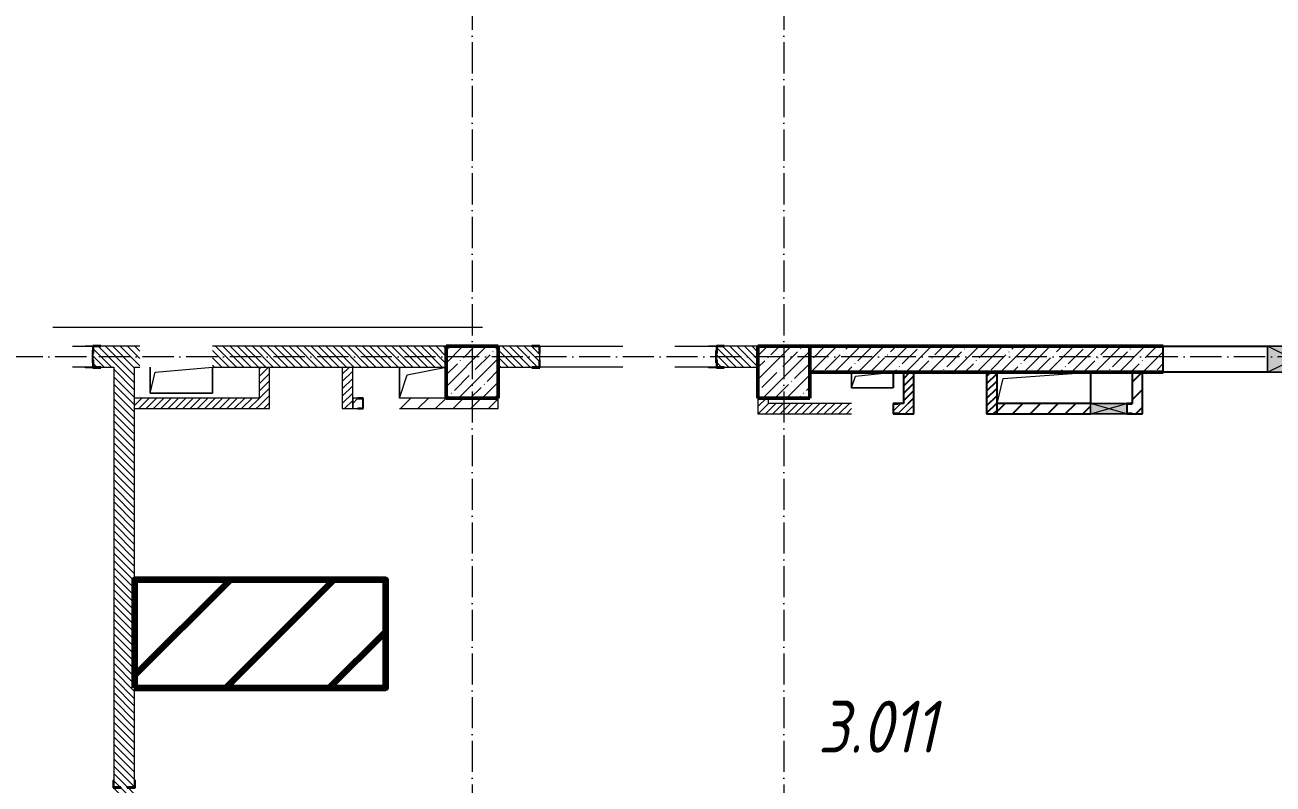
# Model space of a CAD drawing. Header units: millimetres. Extents: x -401725 to 250493, y 305116 to 802890.
# Drawn here: x 174075 to 186085, y 517984 to 525289 of the extents above; entities that cross this region are included whole.
import ezdxf

# ---------------------------------------------------------------- set-up
doc = ezdxf.new("R2010")
doc.units = ezdxf.units.MM
doc.linetypes.add('50_200_ШТРИХ_1Т_ш5_п1_п1_', pattern=[700, 500, -100, 0, -100])
for name, color, linetype, lineweight in [('20.4) Замена ПВХ плитка', 90, 'Continuous', 90), ('A-DETL-GENF-OTLN', 7, 'Continuous', 9), ('A-DETL-GENF-OTLN-2', 7, 'Continuous', 5), ('A-FLOR-____-OTLN', 7, 'Continuous', 9), ('A-GENM-____-MCUT', 7, 'Continuous', 25), ('A-GENM-____-OTLN', 7, 'Continuous', 9), ('A-GENM-____-OTLN-1', 7, 'Continuous', 25), ('A-GLAZ-____-OTLN', 7, 'Continuous', 9), ('A-WALL-____-MCUT', 7, 'Continuous', 13), ('A-WALL-____-MCUT-2', 7, 'Continuous', 50), ('A-WALL-____-PATT-1', 7, 'Continuous', 9), ('A-WALL-FNSH-MCUT-1', 7, 'Continuous', 9), ('I-WALL-____-OTLN', 7, 'Continuous', 9), ('S-COLS-____-MCUT', 7, 'Continuous', 50), ('S-COLS-____-OTLN', 7, 'Continuous', 9), ('S-GRID-____-OTLN-1', 7, '50_200_ШТРИХ_1Т_ш5_п1_п1_', 9), ('Марки помещений', 7, 'Continuous', 9)]:
    doc.layers.add(name, color=color, linetype=linetype, lineweight=lineweight)
doc.layers.add('A-DETL-GENF-OTLN-3', color=9, linetype='Continuous', lineweight=9, true_color=0x808080)
doc.layers.add('A-GLAZ-____-OTLN-1', color=7, linetype='Continuous', lineweight=9, true_color=0xc0c0c0)
doc.styles.add('ISOCPEUR_I_2', font='isocpeui.ttf', dxfattribs={"width": 0.85, "height": 2.3})
pattern_1 = [(135, (142429.057, 459015.94), (-35.35534, -35.35534), [])]
pattern_2 = [(45, (142429.057, 459015.94), (-35.35534, 35.35534), [])]
pattern_3 = [(45, (142429.06, 459015.94), (-84.85281, 84.85281), [])]

# ---------------------------------------------------------------- blocks, each defined once
blk = doc.blocks.new('BSC_Колонна _Прямоугольная - 500х500-V15-АР1_План отверстий 3 этажа в осях 1-64_Ю-ЯЯ')
at = {"layer": 'S-COLS-____-OTLN'}
h = blk.add_hatch(dxfattribs=at)
h.set_pattern_fill('FP_22', color=256, style=0, pattern_type=2)
h.set_pattern_definition([(45, (-35950, -62931.04), (-114.04925, 114.04925), []), (45, (-35835.95, -62931.04), (-114.04925, 114.04925), [201.613, -40.323, 3.353, -36.97])])
h.paths.add_polyline_path([(-250, -250), (250, -250), (250, 250), (-250, 250)], flags=0)
at = {"layer": 'S-COLS-____-MCUT'}
for p, q in [((250, 250), (-250, 250)), ((-250, 250), (-250, -250)), ((250, -250), (250, 250)), ((-250, -250), (250, -250))]:
    blk.add_line(p, q, dxfattribs=at)
blk = doc.blocks.new('BSC_Колонна _Прямоугольная - 500х500-V45-АР1_План отверстий 3 этажа в осях 1-64_Ю-ЯЯ')
at = {"layer": 'S-COLS-____-OTLN'}
h = blk.add_hatch(dxfattribs=at)
h.set_pattern_fill('FP_53', color=256, style=0, pattern_type=2)
h.set_pattern_definition([(45, (-38950, -62931.04), (-114.04925, 114.04925), []), (45, (-38835.95, -62931.04), (-114.04925, 114.04925), [201.613, -40.323, 3.353, -36.97])])
h.paths.add_polyline_path([(-250, -250), (250, -250), (250, 250), (-250, 250)], flags=0)
at = {"layer": 'S-COLS-____-MCUT'}
for p, q in [((250, 250), (-250, 250)), ((-250, 250), (-250, -250)), ((250, -250), (250, 250)), ((-250, -250), (250, -250))]:
    blk.add_line(p, q, dxfattribs=at)
blk = doc.blocks.new('Фахверк_СКБ_Уголок - 200_3960-28268576-АР1_План отверстий 3 этажа в осях 1-64_Ю-ЯЯ')
at = {"layer": 'A-GENM-____-MCUT'}
for p, q in [((200, 156), (125, 156)), ((125, 156), (125, 81)), ((131, 81), (131, 150)), ((131, 150), (200, 150)), ((200, 150), (200, 156)), ((125, 81), (131, 81)), ((131, 19), (125, 19)), ((125, 19), (125, -56)), ((131, -50), (131, 19)), ((125, -56), (200, -56)), ((200, -50), (131, -50)), ((200, -56), (200, -50))]:
    blk.add_line(p, q, dxfattribs=at)
blk = doc.blocks.new('154_Стойка_СКБ_Уголок - СМ-2480_200-28346303-АР1_План отверстий 3 этажа в осях 1-64_Ю-ЯЯ')
at = {"layer": 'A-GENM-____-MCUT'}
for p, q in [((125, 156), (125, 81)), ((200, 156), (125, 156)), ((131, 81), (131, 150)), ((131, 150), (200, 150)), ((200, 150), (200, 156)), ((125, 81), (131, 81)), ((131, 19), (125, 19)), ((125, 19), (125, -56)), ((131, -50), (131, 19)), ((125, -56), (200, -56)), ((200, -50), (131, -50)), ((200, -56), (200, -50))]:
    blk.add_line(p, q, dxfattribs=at)
blk = doc.blocks.new('Стойка_Влож_Полоса боковая - Полоса-V164-АР1_План отверстий 3 этажа в осях 1-64_Ю-ЯЯ')
at = {"layer": 'A-GENM-____-OTLN'}
for p, q in [((-5, 60), (0, 60)), ((-5, -60), (-5, 60)), ((0, 31), (0, -31)), ((0, -60), (-5, -60))]:
    blk.add_line(p, q, dxfattribs=at)
blk = doc.blocks.new('Стойка_Влож_Уголок_Опорный - Уголок-28213941-АР1_План отверстий 3 этажа в осях 1-64_Ю-ЯЯ')
at = {"layer": 'A-GENM-____-OTLN'}
for p, q in [((-212, -6), (-212, 0)), ((0, 0), (0, -6)), ((-212, -75), (-212, -6)), ((-212, -6), (-206, -6)), ((-212, -75), (-206, -75)), ((-6, -6), (0, -6)), ((-6, -75), (0, -75)), ((0, -6), (0, -75))]:
    blk.add_line(p, q, dxfattribs=at)
blk = doc.blocks.new('Фахверк_СКБ_Уголок - 200_3960-28339211-АР1_План отверстий 3 этажа в осях 1-64_Ю-ЯЯ')
at = {"layer": 'A-GENM-____-MCUT'}
for p, q in [((125, 156), (50, 156)), ((50, 156), (50, 150)), ((50, 150), (119, 150)), ((119, 150), (119, 81)), ((125, 81), (125, 156)), ((119, 81), (125, 81)), ((125, 19), (119, 19)), ((119, 19), (119, -50)), ((125, -56), (125, 19)), ((119, -50), (50, -50)), ((50, -50), (50, -56)), ((50, -56), (125, -56))]:
    blk.add_line(p, q, dxfattribs=at)
blk = doc.blocks.new('154_Фахверк_СКБ_Швеллер - Тип_100_3960-28331862-АР1_План отверстий 3 этажа в осях 1-64_Ю-ЯЯ')
at = {"layer": 'A-GENM-____-MCUT'}
for p, q in [((175, 50), (125, 50)), ((125, 50), (125, -50)), ((128, 47), (175, 47)), ((128, -47), (128, 47)), ((175, 47), (175, 50)), ((125, -50), (175, -50)), ((175, -47), (128, -47)), ((175, -50), (175, -47))]:
    blk.add_line(p, q, dxfattribs=at)
blk = doc.blocks.new('AR_Отверстие прямоугольное _в плите_ - AR_Отверстие прямоугольное _в плите_-30459225-АР1_План отверстий 3 этажа в осях 1-64_Ю-ЯЯ')
at = {"layer": 'A-GENM-____-OTLN'}
for p, q in [((-200, 75), (-200, -75)), ((-200, -75), (-163, 37)), ((-163, 37), (200, 75)), ((200, -75), (200, 75)), ((-200, -75), (200, -75))]:
    blk.add_line(p, q, dxfattribs=at)
blk = doc.blocks.new('AR_Отверстие прямоугольное _в плите_ - AR_Отверстие прямоугольное _в плите_-30459255-АР1_План отверстий 3 этажа в осях 1-64_Ю-ЯЯ')
at = {"layer": 'A-GENM-____-OTLN'}
for p, q in [((-300, 125), (-300, -125)), ((-250, 75), (300, 125)), ((300, -125), (300, 125)), ((-300, -125), (-250, 75)), ((-300, -125), (300, -125))]:
    blk.add_line(p, q, dxfattribs=at)
blk = doc.blocks.new('AR_Отверстие прямоугольное _в плите_ - AR_Отверстие прямоугольное _в плите_-V198-АР1_План отверстий 3 этажа в осях 1-64_Ю-ЯЯ')
at = {"layer": 'A-GENM-____-OTLN'}
for p, q in [((-225, 150), (-225, -150)), ((-150, 75), (225, 150)), ((-225, -150), (-150, 75))]:
    blk.add_line(p, q, dxfattribs=at)
blk = doc.blocks.new('AR_Отверстие прямоугольное _в плите_ - AR_Отверстие прямоугольное _в плите_-V199-АР1_План отверстий 3 этажа в осях 1-64_Ю-ЯЯ')
at = {"layer": 'A-GENM-____-OTLN'}
for p, q in [((-390, 90), (450, 150)), ((450, -150), (450, 150)), ((-450, -150), (-390, 90))]:
    blk.add_line(p, q, dxfattribs=at)
blk = doc.blocks.new('AR_Отверстие прямоугольное _в стене__БезПР - AR_Отверстие прямоугольное _в стене__БезПР-30512450-АР1_План отверстий 3 этажа в осях 1-64_Ю-ЯЯ')
at = {"layer": 'A-GLAZ-____-OTLN-1'}
blk.add_hatch(color=256, dxfattribs=at).paths.add_polyline_path([(-250, 125), (-250, -125), (250, -125), (250, 125)], flags=0)
at = {"layer": 'A-DETL-GENF-OTLN'}
for p, q in [((-250, -125), (-250, 125)), ((-250, 125), (250, 125)), ((250, 125), (-250, -125)), ((-250, 125), (250, -125)), ((250, 125), (-250, 125)), ((-250, 125), (-250, -125)), ((250, 125), (250, -125)), ((250, -125), (250, 125)), ((250, -125), (-250, -125)), ((-250, -125), (250, -125))]:
    blk.add_line(p, q, dxfattribs=at)
at = {"layer": 'A-GLAZ-____-OTLN'}
blk.add_line((250, 125), (-250, 125), dxfattribs=at)
blk = doc.blocks.new('AR_Отверстие прямоугольное _в стене_ - AR_Отверстие прямоугольное _в стене__ОВ-36925070-АР1_План отверстий 3 этажа в осях 1-64_Ю-ЯЯ')
at = {"layer": 'A-GLAZ-____-OTLN'}
blk.add_hatch(color=256, dxfattribs=at).paths.add_polyline_path([(-175, 50), (-175, -50), (175, -50), (175, 50)], flags=0)
at = {"layer": 'A-DETL-GENF-OTLN'}
for p, q in [((-175, 50), (175, 50)), ((175, 50), (-175, -50)), ((-175, 50), (175, -50)), ((175, 50), (-175, 50)), ((175, 50), (175, -50)), ((175, -50), (175, 50)), ((175, -50), (-175, -50)), ((-175, -50), (175, -50))]:
    blk.add_line(p, q, dxfattribs=at)
blk = doc.blocks.new('154_Фахверк_СКБ_Швеллер - Тип_100_3960_зеркало-36793856-АР1_План отверстий 3 этажа в осях 1-64_Ю-ЯЯ')
at = {"layer": 'A-GENM-____-MCUT'}
for p, q in [((175, 50), (125, 50)), ((125, 50), (125, -50)), ((128, 47), (175, 47)), ((128, -47), (128, 47)), ((175, 47), (175, 50)), ((125, -50), (175, -50)), ((175, -47), (128, -47)), ((175, -50), (175, -47))]:
    blk.add_line(p, q, dxfattribs=at)
blk = doc.blocks.new('DET_L_Имитация разреза_ISO2-5 - Низ-29858842-АР1_План отверстий 3 этажа в осях 1-64_Ю-ЯЯ')
at = {"layer": 'A-DETL-GENF-OTLN-3'}
blk.add_line((143, 0), (4276, 0), dxfattribs=at)

msp = doc.modelspace()

# ---------------------------------------------------------------- hatches: boundary and pattern name
h = msp.add_hatch()
h.set_pattern_fill('FP_8', color=256, style=0, pattern_type=2)
h.set_pattern_definition(pattern_2)
h.paths.add_polyline_path([(182629.0567, 521646.983), (182629.0567, 521946.983), (182529.0567, 521946.983), (182529.0567, 521646.983)], flags=0)
h = msp.add_hatch()
h.set_pattern_fill('FP_8', color=256, style=0, pattern_type=2)
h.set_pattern_definition(pattern_2)
h.paths.add_polyline_path([(183429.0567, 521546.983), (183429.0567, 521946.983), (183329.0567, 521946.983), (183329.0567, 521546.983)], flags=0)
h = msp.add_hatch()
h.set_pattern_fill('FP_7', color=256, style=0, pattern_type=2)
h.set_pattern_definition(pattern_3)
h.paths.add_polyline_path([(184829.0567, 521646.983), (184829.0567, 521946.983), (184729.0567, 521946.983), (184729.0567, 521646.983)], flags=0)
h = msp.add_hatch()
h.set_pattern_fill('FP_7', color=256, style=0, pattern_type=2)
h.set_pattern_definition(pattern_3)
h.paths.add_polyline_path([(184329.0567, 521546.983), (184329.0567, 521646.983), (183429.0567, 521646.983), (183429.0567, 521546.983)], flags=0)
h.paths.add_polyline_path([(184729.0567, 521546.983), (184829.0567, 521546.983), (184829.0567, 521646.983), (184729.0567, 521646.983), (184729.0567, 521643.983), (184682.0567, 521643.3676), (184682.0567, 521549.983), (184729.0567, 521549.983)], flags=0)
at = {"layer": '20.4) Замена ПВХ плитка'}
h = msp.add_hatch(dxfattribs=at)
h.set_pattern_fill('ANSI31', color=256, scale=222)
h.paths.add_polyline_path([(175129.0567, 518909.2615), (177547.4186, 518909.2615), (177547.4186, 519950.4617), (175129.0567, 519950.4617)])
h.paths.add_polyline_path([(4708.3366, 462008.7469), (6404.5747, 462008.7469), (6404.5747, 462809.9682), (4708.3366, 462809.9682)])
h.paths.add_polyline_path([(35108.3366, 461264.4739), (37254.5981, 461264.4739), (37254.5981, 462490.6694), (35108.3366, 462490.6694)])
at = {"layer": 'A-WALL-____-PATT-1'}
h = msp.add_hatch(dxfattribs=at)
h.set_pattern_fill('FP_9', color=256, style=0, pattern_type=2)
h.set_pattern_definition(pattern_1)
h.paths.add_polyline_path([(178129.0567, 521996.983), (178129.0567, 522196.983), (175879.0567, 522196.983), (175879.0567, 521996.983), (177764.3165, 521996.983)], flags=0)
h.paths.add_polyline_path([(174735.0567, 521996.983), (175179.0567, 521996.983), (175179.0567, 522196.983), (174735.0567, 522196.983), (174735.0567, 522127.983), (174729.0567, 522127.983), (174729.0567, 522065.983), (174735.0567, 522065.983), (174735.0567, 522036.983)], flags=0)
h.paths.add_polyline_path([(172954.0567, 521996.983), (173023.0567, 521996.983), (173023.0567, 522065.983), (173029.0567, 522065.983), (173029.0567, 522127.983), (173023.0567, 522127.983), (173023.0567, 522196.983), (172629.0567, 522196.983), (172629.0567, 521996.983)], flags=0)
h = msp.add_hatch(dxfattribs=at)
h.set_pattern_fill('FP_9', color=256, style=0, pattern_type=2)
h.set_pattern_definition(pattern_1)
h.paths.add_polyline_path([(178954.0567, 521996.983), (179023.0567, 521996.983), (179023.0567, 522065.983), (179029.0567, 522065.983), (179029.0567, 522127.983), (179023.0567, 522127.983), (179023.0567, 522196.983), (178629.0567, 522196.983), (178629.0567, 521996.983), (178823.0567, 521996.983)], flags=0)
h.paths.add_polyline_path([(180735.0567, 521996.983), (181129.0567, 521996.983), (181129.0567, 522196.983), (180735.0567, 522196.983), (180735.0567, 522127.983), (180729.0567, 522127.983), (180729.0567, 522065.983), (180735.0567, 522065.983), (180735.0567, 522036.983)], flags=0)
h = msp.add_hatch(dxfattribs=at)
h.set_pattern_fill('FP_12', color=256, style=0, pattern_type=2)
h.set_pattern_definition([(45, (142429.06, 459015.94), (-114.04925, 114.04925), []), (45, (142543.1, 459015.94), (-114.04925, 114.04925), [201.612, -40.322, 3.353, -36.97])])
h.paths.add_polyline_path([(187129.0567, 521946.983), (187129.0567, 522196.983), (186729.0567, 522196.983), (186729.0567, 521946.983)], flags=0)
h.paths.add_polyline_path([(184834.1737, 521946.983), (185029.0567, 521946.983), (185029.0567, 522196.983), (181629.0567, 522196.983), (181629.0567, 521946.983), (183066.7094, 521946.983)], flags=0)
h = msp.add_hatch(dxfattribs=at)
h.set_pattern_fill('FP_9', color=256, style=0, pattern_type=2)
h.set_pattern_definition(pattern_1)
h.paths.add_polyline_path([(175129.0567, 514446.983), (175129.0567, 517946.983), (175060.0567, 517946.983), (175060.0567, 517952.983), (175129.0567, 517952.983), (175129.0567, 521996.983), (174929.0567, 521996.983), (174929.0567, 517952.983), (174998.0567, 517952.983), (174998.0567, 517946.983), (174929.0567, 517946.983), (174929.0567, 514446.983), (175113.1201, 514446.983)], flags=0)
h = msp.add_hatch(dxfattribs=at)
h.set_pattern_fill('FP_8', color=256, style=0, pattern_type=2)
h.set_pattern_definition(pattern_2)
h.paths.add_polyline_path([(176429.0567, 521596.983), (176429.0567, 521996.983), (176329.0567, 521996.983), (176329.0567, 521596.983)], flags=0)
h = msp.add_hatch(dxfattribs=at)
h.set_pattern_fill('FP_8', color=256, style=0, pattern_type=2)
h.set_pattern_definition(pattern_2)
h.paths.add_polyline_path([(177229.0567, 521596.983), (177229.0567, 521996.983), (177129.0567, 521996.983), (177129.0567, 521596.983)], flags=0)
h = msp.add_hatch(dxfattribs=at)
h.set_pattern_fill('FP_8', color=256, style=0, pattern_type=2)
h.set_pattern_definition(pattern_2)
h.paths.add_polyline_path([(175129.0567, 521596.983), (176329.0567, 521596.983), (176329.0567, 521696.983), (175129.0567, 521696.983)], flags=0)
h = msp.add_hatch(dxfattribs=at)
h.set_pattern_fill('FP_7', color=256, style=0, pattern_type=2)
h.set_pattern_definition(pattern_3)
h.paths.add_polyline_path([(177279.0567, 521596.983), (177279.0567, 521599.983), (177326.0567, 521599.983), (177326.0567, 521693.983), (177279.0567, 521693.983), (177279.0567, 521696.983), (177229.0567, 521696.983), (177229.0567, 521596.983)], flags=0)
h.paths.add_polyline_path([(178629.0567, 521596.983), (178629.0567, 521696.983), (177679.0567, 521696.983), (177679.0567, 521596.983), (178129.0567, 521596.983)], flags=0)
h = msp.add_hatch(dxfattribs=at)
h.set_pattern_fill('FP_8', color=256, style=0, pattern_type=2)
h.set_pattern_definition(pattern_2)
h.paths.add_polyline_path([(181229.0567, 521546.983), (181229.0567, 521696.983), (181129.0567, 521696.983), (181129.0567, 521546.983)], flags=0)
h = msp.add_hatch(dxfattribs=at)
h.set_pattern_fill('FP_8', color=256, style=0, pattern_type=2)
h.set_pattern_definition(pattern_2)
h.paths.add_polyline_path([(182629.0567, 521546.983), (182629.0567, 521646.983), (182479.0567, 521646.983), (182479.0567, 521643.983), (182432.0567, 521643.983), (182432.0567, 521549.983), (182479.0567, 521549.983), (182479.0567, 521546.983)], flags=0)
h.paths.add_polyline_path([(181299.2451, 521546.983), (182029.0567, 521546.983), (182029.0567, 521646.983), (181229.0567, 521646.983), (181229.0567, 521546.983)], flags=0)

# ---------------------------------------------------------------- linework, layer by layer
for p, q in [((185029.0567, 521946.983), (185029.0567, 522196.983)), ((185029.0567, 522196.983), (186031.5064, 522196.983)), ((182429.0567, 521946.983), (182429.0567, 521796.983)), ((182529.0567, 521946.983), (182529.0567, 521646.983)), ((182629.0567, 521546.983), (182629.0567, 521946.983)), ((183329.0567, 521946.983), (183329.0567, 521546.983)), ((183429.0567, 521546.983), (183429.0567, 521946.983)), ((184329.0567, 521946.983), (184329.0567, 521646.983)), ((184729.0567, 521946.983), (184729.0567, 521646.983)), ((184829.0567, 521546.983), (184829.0567, 521946.983)), ((186031.5064, 521946.983), (185029.0567, 521946.983)), ((182529.0567, 521646.983), (182479.0567, 521646.983)), ((184329.0567, 521646.983), (183429.0567, 521646.983)), ((182479.0567, 521546.983), (182629.0567, 521546.983)), ((183329.0567, 521546.983), (184329.0567, 521546.983)), ((184729.0567, 521546.983), (184829.0567, 521546.983))]:
    msp.add_line(p, q)
at = {"layer": '20.4) Замена ПВХ плитка'}
msp.add_lwpolyline([(175129.0567, 518909.2615), (177547.4186, 518909.2615), (177547.4186, 519950.4617), (175129.0567, 519950.4617)], close=True, dxfattribs=at)
at = {"layer": 'A-FLOR-____-OTLN'}
for p, q in [((175279.0567, 521746.983), (175279.0567, 521996.983)), ((175879.0567, 521996.983), (175879.0567, 521746.983)), ((177679.0567, 521696.983), (177679.0567, 521996.983)), ((182029.0567, 521796.983), (182029.0567, 521946.983)), ((175879.0567, 521746.983), (175279.0567, 521746.983)), ((182429.0567, 521796.983), (182029.0567, 521796.983))]:
    msp.add_line(p, q, dxfattribs=at)
at = {"layer": 'A-WALL-____-MCUT'}
for p, q in [((175179.0567, 522196.983), (174804.0567, 522196.983)), ((178129.0567, 522196.983), (175879.0567, 522196.983)), ((178954.0567, 522196.983), (178629.0567, 522196.983)), ((179029.0567, 522065.983), (179029.0567, 522127.983)), ((181129.0567, 522196.983), (180804.0567, 522196.983)), ((174804.0567, 521996.983), (174929.0567, 521996.983)), ((174929.0567, 521996.983), (174929.0567, 518021.983)), ((175129.0567, 518021.983), (175129.0567, 521996.983)), ((175129.0567, 521996.983), (175179.0567, 521996.983)), ((175879.0567, 521996.983), (178129.0567, 521996.983)), ((178629.0567, 521996.983), (178954.0567, 521996.983)), ((180804.0567, 521996.983), (181129.0567, 521996.983))]:
    msp.add_line(p, q, dxfattribs=at)
at = {"layer": 'A-WALL-____-MCUT-2'}
for p, q in [((185029.0567, 522196.983), (181629.0567, 522196.983)), ((181629.0567, 521946.983), (185029.0567, 521946.983))]:
    msp.add_line(p, q, dxfattribs=at)
at = {"layer": 'A-WALL-FNSH-MCUT-1'}
for p, q in [((176329.0567, 521996.983), (176329.0567, 521696.983)), ((176429.0567, 521596.983), (176429.0567, 521996.983)), ((177129.0567, 521996.983), (177129.0567, 521596.983)), ((177229.0567, 521596.983), (177229.0567, 521996.983)), ((176329.0567, 521696.983), (175129.0567, 521696.983)), ((177279.0567, 521696.983), (177229.0567, 521696.983)), ((177229.0567, 521696.983), (177229.0567, 521596.983)), ((178129.0567, 521696.983), (177679.0567, 521696.983)), ((178629.0567, 521596.983), (178629.0567, 521696.983)), ((181129.0567, 521696.983), (181129.0567, 521546.983)), ((181229.0567, 521646.983), (181229.0567, 521696.983)), ((182029.0567, 521646.983), (181229.0567, 521646.983)), ((175129.0567, 521596.983), (176429.0567, 521596.983)), ((177129.0567, 521596.983), (177229.0567, 521596.983)), ((177229.0567, 521596.983), (177279.0567, 521596.983)), ((177679.0567, 521596.983), (178629.0567, 521596.983)), ((181129.0567, 521546.983), (182029.0567, 521546.983))]:
    msp.add_line(p, q, dxfattribs=at)
at = {"layer": 'I-WALL-____-OTLN'}
for p, q in [((174534.0567, 522196.983), (174729.0567, 522196.983)), ((179029.0567, 522196.983), (179829.0567, 522196.983)), ((180329.0567, 522196.983), (180729.0567, 522196.983)), ((174729.0567, 521996.983), (174534.0567, 521996.983)), ((179829.0567, 521996.983), (179029.0567, 521996.983)), ((180729.0567, 521996.983), (180329.0567, 521996.983))]:
    msp.add_line(p, q, dxfattribs=at)
at = {"layer": 'S-GRID-____-OTLN-1', "color": 251, "ltscale": 0.6, "true_color": 0x636466}
for p, q in [((178379.0567, 549908.7924), (178379.0567, 511907.5288)), ((181379.0567, 549908.7924), (181379.0567, 511907.5288)), ((246503.4633, 522096.983), (137760.2865, 522096.983))]:
    msp.add_line(p, q, dxfattribs=at)

# ---------------------------------------------------------------- block references
at = {"rotation": 180}
for name, p in [('AR_Отверстие прямоугольное _в стене__БезПР - AR_Отверстие прямоугольное _в стене__БезПР-30512450-АР1_План отверстий 3 этажа в осях 1-64_Ю-ЯЯ', (186281.5064, 522071.983)), ('AR_Отверстие прямоугольное _в стене_ - AR_Отверстие прямоугольное _в стене__ОВ-36925070-АР1_План отверстий 3 этажа в осях 1-64_Ю-ЯЯ', (184504.0567, 521596.983))]:
    msp.add_blockref(name, p, dxfattribs=at)
for name, p in [('AR_Отверстие прямоугольное _в плите_ - AR_Отверстие прямоугольное _в плите_-V199-АР1_План отверстий 3 этажа в осях 1-64_Ю-ЯЯ', (183879.0567, 521796.983)), ('154_Фахверк_СКБ_Швеллер - Тип_100_3960-28331862-АР1_План отверстий 3 этажа в осях 1-64_Ю-ЯЯ', (182304.0567, 521596.983)), ('154_Фахверк_СКБ_Швеллер - Тип_100_3960_зеркало-36793856-АР1_План отверстий 3 этажа в осях 1-64_Ю-ЯЯ', (184554.0567, 521596.983))]:
    msp.add_blockref(name, p)
at = {"layer": 'A-DETL-GENF-OTLN-2', "rotation": 180}
msp.add_blockref('DET_L_Имитация разреза_ISO2-5 - Низ-29858842-АР1_План отверстий 3 этажа в осях 1-64_Ю-ЯЯ', (178620.3136, 522376.983), dxfattribs=at)
at = {"layer": 'A-GENM-____-OTLN', "rotation": 269.9999999999996}
for p in [(174729.0567, 521990.983), (180729.0567, 521990.983)]:
    msp.add_blockref('Стойка_Влож_Уголок_Опорный - Уголок-28213941-АР1_План отверстий 3 этажа в осях 1-64_Ю-ЯЯ', p, dxfattribs=at)
at = {"layer": 'A-GENM-____-OTLN'}
for name, p in [('Стойка_Влож_Полоса боковая - Полоса-V164-АР1_План отверстий 3 этажа в осях 1-64_Ю-ЯЯ', (174729.0567, 522096.983)), ('Стойка_Влож_Полоса боковая - Полоса-V164-АР1_План отверстий 3 этажа в осях 1-64_Ю-ЯЯ', (180729.0567, 522096.983)), ('AR_Отверстие прямоугольное _в плите_ - AR_Отверстие прямоугольное _в плите_-30459255-АР1_План отверстий 3 этажа в осях 1-64_Ю-ЯЯ', (175579.0567, 521871.983)), ('AR_Отверстие прямоугольное _в плите_ - AR_Отверстие прямоугольное _в плите_-V198-АР1_План отверстий 3 этажа в осях 1-64_Ю-ЯЯ', (177904.0567, 521846.983)), ('AR_Отверстие прямоугольное _в плите_ - AR_Отверстие прямоугольное _в плите_-30459225-АР1_План отверстий 3 этажа в осях 1-64_Ю-ЯЯ', (182229.0567, 521871.983))]:
    msp.add_blockref(name, p, dxfattribs=at)
at = {"layer": 'A-GENM-____-OTLN-1'}
for p in [(174604.0567, 522046.983), (180604.0567, 522046.983)]:
    msp.add_blockref('154_Стойка_СКБ_Уголок - СМ-2480_200-28346303-АР1_План отверстий 3 этажа в осях 1-64_Ю-ЯЯ', p, dxfattribs=at)
for name, p, rotation in [('Фахверк_СКБ_Уголок - 200_3960-28268576-АР1_План отверстий 3 этажа в осях 1-64_Ю-ЯЯ', (179154.0567, 522146.983), 180), ('154_Фахверк_СКБ_Швеллер - Тип_100_3960_зеркало-36793856-АР1_План отверстий 3 этажа в осях 1-64_Ю-ЯЯ', (177454.0567, 521646.983), 180), ('Фахверк_СКБ_Уголок - 200_3960-28339211-АР1_План отверстий 3 этажа в осях 1-64_Ю-ЯЯ', (174979.0567, 518071.983), 269.9999999999999)]:
    msp.add_blockref(name, p, dxfattribs=dict(at, rotation=rotation))
at = {"layer": 'S-COLS-____-OTLN'}
for name, p in [('BSC_Колонна _Прямоугольная - 500х500-V15-АР1_План отверстий 3 этажа в осях 1-64_Ю-ЯЯ', (178379.0567, 521946.983)), ('BSC_Колонна _Прямоугольная - 500х500-V45-АР1_План отверстий 3 этажа в осях 1-64_Ю-ЯЯ', (181379.0567, 521946.983))]:
    msp.add_blockref(name, p, dxfattribs=at)

# ---------------------------------------------------------------- texts
at = {"layer": 'Марки помещений', "insert": (181706.2892, 518786.3962), "char_height": 500, "width": 689.45125, "attachment_point": 1, "style": 'ISOCPEUR_I_2'}
msp.add_mtext('3.011', dxfattribs=at)

doc.saveas('drawing.dxf')
